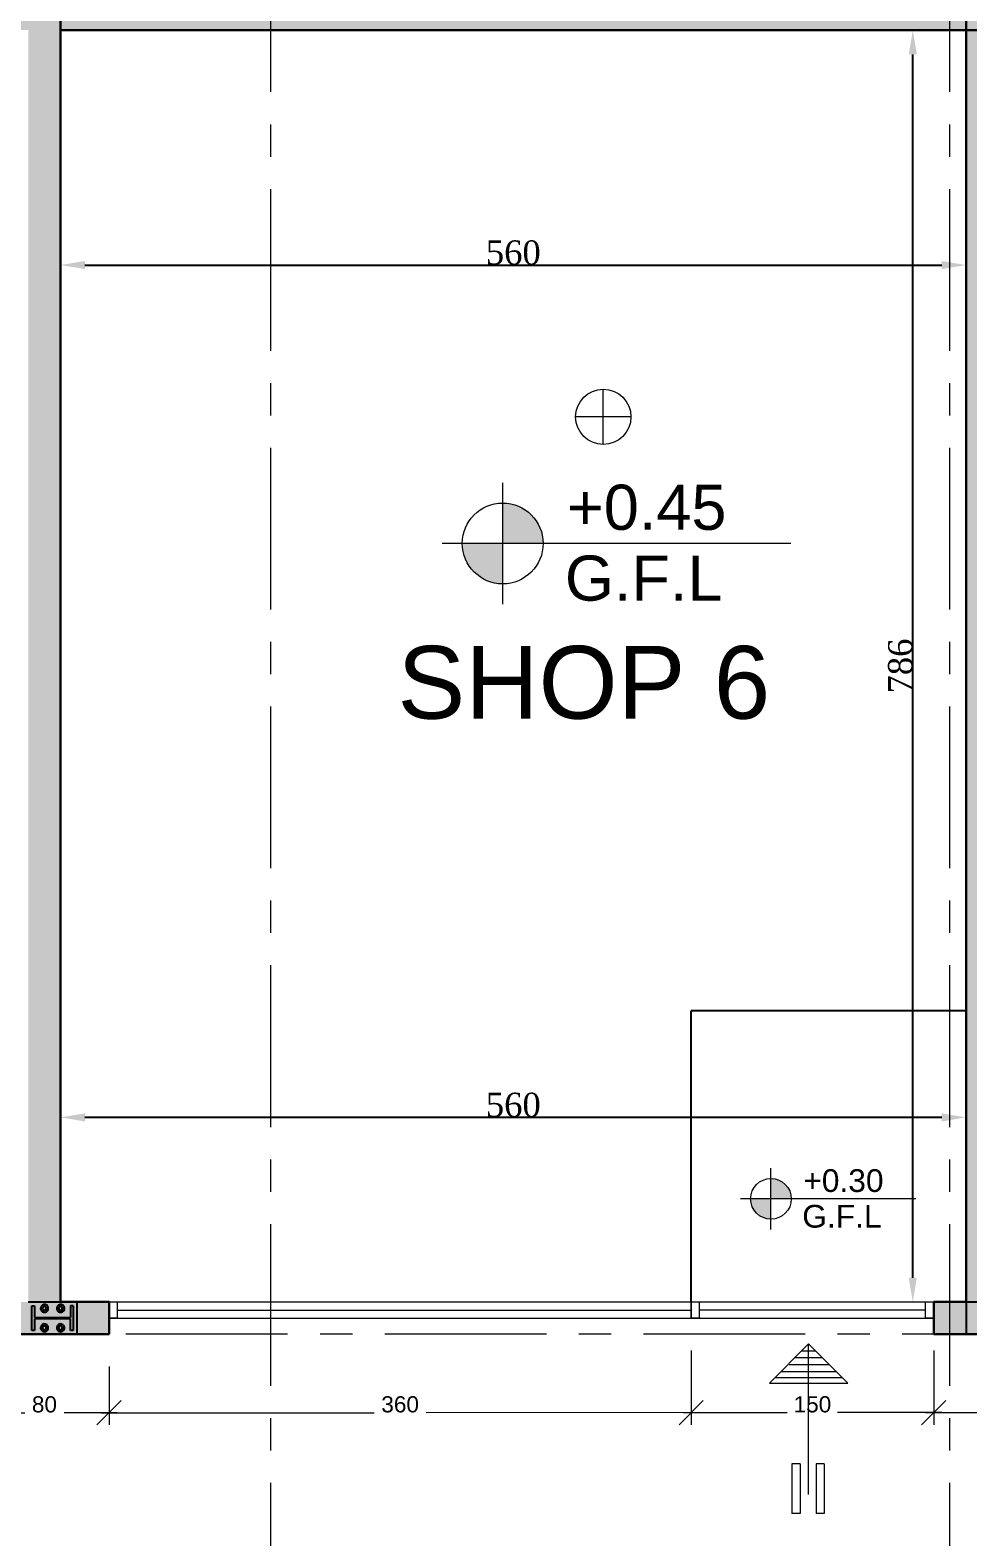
# Model space of a CAD drawing. Header units: millimetres. Extents: x -9083 to 924194, y -232449 to 321637.
# Drawn here: x 36133 to 41933, y 158110 to 167427 of the extents above; entities that cross this region are included whole.
import ezdxf

# ---------------------------------------------------------------- set-up
doc = ezdxf.new("R2010")
doc.units = ezdxf.units.MM
doc.header["$LTSCALE"] = 400
doc.header["$MEASUREMENT"] = 0
doc.header["$PDMODE"] = 3
doc.linetypes.add('CENTER', pattern=[2, 1.25, -0.25, 0.25, -0.25])
doc.linetypes.add('CENTERX2', pattern=[4, 2.5, -0.5, 0.5, -0.5])
doc.layers.get('0').update_dxf_attribs({"lineweight": 0, "true_color": 0xff1414})
doc.layers.get('Defpoints').update_dxf_attribs({"color": 8, "lineweight": 5})
for name, color, linetype, lineweight in [('0.dim', 3, 'Continuous', 25), ('A-ANNO-DIMS', 134, 'Continuous', 9), ('A-ARROW', 1, 'Continuous', 9), ('AR-Level', 120, 'Continuous', 13), ('DETAILS DIMENSION', 15, 'Continuous', 5), ('HATCH', 15, 'Continuous', 0), ('ROOMS DIMENSION', 3, 'Continuous', 5), ('WALL PROPOSED', 255, 'Continuous', 30), ('WINDOWS', 5, 'Continuous', 5)]:
    doc.layers.add(name, color=color, linetype=linetype, lineweight=lineweight)
doc.layers.add('ALARM', color=7, linetype='Continuous', lineweight=5, true_color=0xff0f0f)
doc.layers.add('AXIES', color=7, linetype='CENTER', lineweight=0, true_color=0x949596)
doc.layers.add('STEEL', color=63, linetype='Continuous')
doc.styles.add('arial', font='arial.ttf', dxfattribs={"width": 0.8, "height": 2.2})
doc.styles.add('Arial_1', font='arial.ttf', dxfattribs={"height": 300})
doc.styles.add('asif', font='arial.ttf')
doc.styles.add('ROMAN', font='times.ttf')
doc.dimstyles.new('DETAILS DIMENSION', dxfattribs={"dimtxt": 100, "dimasz": 150, "dimexe": 75, "dimexo": 200, "dimgap": 50, "dimtad": 0, "dimdec": 0, "dimlfac": 0.1, "dimzin": 0, "dimdsep": 46, "dimtxsty": 'asif', "dimblk": 'OBLIQUE', "dimcen": 200, "dimdle": 50, "dimclrd": 181, "dimclre": 146, "dimclrt": 1, "dimadec": 0, "dimazin": 0, "dimtfac": 0.5, "dimtdec": 0, "dimtix": 1, "dimtofl": 0, "dimtmove": 2, "dimatfit": 2, "dimfxl": 100, "dimtvp": 0.5, "dimtolj": 1, "dimtzin": 0, "dimlwd": -1, "dimlwe": -1, "dimarcsym": 0})
doc.dimstyles.new('ROOMS DIM', dxfattribs={"dimtxt": 150, "dimasz": 150, "dimexe": 0.06, "dimexo": 0.06, "dimgap": 0.03, "dimtad": 1, "dimtoh": 1, "dimdec": 0, "dimlfac": 0.1, "dimzin": 13, "dimdsep": 46, "dimtxsty": 'ROMAN', "dimcen": 0.09, "dimdle": 0.06, "dimse1": 1, "dimse2": 1, "dimclrd": 256, "dimclre": 256, "dimclrt": 3, "dimadec": 0, "dimazin": 0, "dimtfac": 1, "dimtdec": 0, "dimtix": 1, "dimtmove": 2, "dimatfit": 3, "dimfxl": 0.06, "dimtolj": 1, "dimtzin": 0, "dimarcsym": 0})

# ---------------------------------------------------------------- blocks, each defined once
blk = doc.blocks.new('hjhg')
at = {"layer": 'AXIES', "linetype": 'CENTERX2'}
for p, q in [((6115082.5, 791366), (6115082.5, 816591.3)), ((6119282.5, 791366), (6119282.5, 816591.3)), ((6131186.9, 796484.5), (6071269.8, 796484.5))]:
    blk.add_line(p, q, dxfattribs=at)
blk = doc.blocks.new('*D444')
at = {"layer": 'Defpoints', "color": 0, "transparency": 16777216}
for p in [(36321.2, 160703.8), (36321.2, 160570.7), (41921.2, 160570.7)]:
    blk.add_point(p, dxfattribs=at)
at = {"layer": 'ROOMS DIMENSION', "lineweight": -2, "transparency": 16777216}
blk.add_line((41771.2, 160703.8), (36471.2, 160703.8), dxfattribs=at)
at = {"layer": 'ROOMS DIMENSION', "transparency": 16777216}
for points in [[(36471.2, 160728.8), (36471.2, 160678.8), (36321.2, 160703.8)], [(41771.2, 160728.8), (41771.2, 160678.8), (41921.2, 160703.8)]]:
    blk.add_solid(points, dxfattribs=at)
at = {"layer": 'ROOMS DIMENSION', "color": 3, "transparency": 16777216, "insert": (39121.2, 160780.2), "char_height": 150, "attachment_point": 5, "style": 'ROMAN'}
blk.add_mtext('\\A1;560', dxfattribs=at)
blk = doc.blocks.new('*D426')
at = {"layer": 'Defpoints', "color": 0, "transparency": 16777216}
for p in [(36321.2, 166610.2), (41921.2, 165974.1), (41921.2, 165496.8)]:
    blk.add_point(p, dxfattribs=at)
at = {"layer": 'ROOMS DIMENSION', "lineweight": -2, "transparency": 16777216}
blk.add_line((36471.2, 165974.1), (41771.2, 165974.1), dxfattribs=at)
at = {"layer": 'ROOMS DIMENSION', "transparency": 16777216}
for points in [[(36471.2, 165999.1), (36471.2, 165949.1), (36321.2, 165974.1)], [(41771.2, 165999.1), (41771.2, 165949.1), (41921.2, 165974.1)]]:
    blk.add_solid(points, dxfattribs=at)
at = {"layer": 'ROOMS DIMENSION', "color": 3, "transparency": 16777216, "insert": (39121.2, 166050.4), "char_height": 150, "attachment_point": 5, "style": 'ROMAN'}
blk.add_mtext('\\A1;560', dxfattribs=at)
blk = doc.blocks.new('*D427')
at = {"layer": 'Defpoints', "color": 0, "transparency": 16777216}
for p in [(41592, 167426.6), (41921.2, 167426.6), (41545.6, 159562.6)]:
    blk.add_point(p, dxfattribs=at)
at = {"layer": 'ROOMS DIMENSION', "lineweight": -2, "transparency": 16777216}
blk.add_line((41592, 159712.6), (41592, 167276.6), dxfattribs=at)
at = {"layer": 'ROOMS DIMENSION', "transparency": 16777216}
for points in [[(41567, 167276.6), (41617, 167276.6), (41592, 167426.6)], [(41567, 159712.6), (41617, 159712.6), (41592, 159562.6)]]:
    blk.add_solid(points, dxfattribs=at)
at = {"layer": 'ROOMS DIMENSION', "color": 3, "transparency": 16777216, "insert": (41515.5, 163494.6), "char_height": 150, "attachment_point": 5, "rotation": 90, "style": 'ROMAN'}
blk.add_mtext('\\A1;786', dxfattribs=at)
blk = doc.blocks.new('A$Ccfd28120')
for p, q in [((0, -170.9), (0, 170.9)), ((170.9, 0), (-170.9, 0))]:
    blk.add_line(p, q)
blk.add_circle((0, 0), 170.9)
blk = doc.blocks.new('_Oblique')
at = {"color": 0, "linetype": 'ByBlock', "lineweight": -2}
blk.add_line((-0.5, -0.5), (0.5, 0.5), dxfattribs=at)
blk = doc.blocks.new('*D470')
at = {"layer": 'Defpoints', "color": 0, "transparency": 16777216}
for p in [(35821.2, 159362.6), (36621.2, 159362.6), (36621.2, 158877.8)]:
    blk.add_point(p, dxfattribs=at)
at = {"layer": 'DETAILS DIMENSION', "color": 146, "transparency": 16777216}
for p, q in [((35821.2, 159162.6), (35821.2, 158802.8)), ((36621.2, 159162.6), (36621.2, 158802.8))]:
    blk.add_line(p, q, dxfattribs=at)
at = {"layer": 'DETAILS DIMENSION', "color": 181, "transparency": 16777216}
for p, q in [((35771.2, 158877.8), (36099.7, 158877.8)), ((36671.2, 158877.8), (36342.8, 158877.8))]:
    blk.add_line(p, q, dxfattribs=at)
at = {"layer": 'DETAILS DIMENSION', "color": 181, "transparency": 16777216, "xscale": 150, "yscale": 150, "zscale": 150}
for p, rotation in [((35821.2, 158877.8), 180.0031799799986), ((36621.2, 158877.8), 0.003179979998640786)]:
    blk.add_blockref('_Oblique', p, dxfattribs=dict(at, rotation=rotation))
at = {"layer": 'DETAILS DIMENSION', "color": 1, "transparency": 16777216, "insert": (36221.2, 158928.8), "char_height": 100, "attachment_point": 5, "rotation": 0.00318, "style": 'asif'}
blk.add_mtext('\\A1;80', dxfattribs=at)
blk = doc.blocks.new('*D471')
at = {"layer": 'Defpoints', "color": 0, "transparency": 16777216}
for p in [(40221.2, 159462.6), (36621.2, 159362.6), (40221.2, 158878)]:
    blk.add_point(p, dxfattribs=at)
at = {"layer": 'DETAILS DIMENSION', "color": 146, "transparency": 16777216}
for p, q in [((40221.2, 159262.6), (40221.2, 158803)), ((36621.2, 159162.6), (36621.2, 158802.8))]:
    blk.add_line(p, q, dxfattribs=at)
at = {"layer": 'DETAILS DIMENSION', "color": 181, "transparency": 16777216}
for p, q in [((36571.2, 158877.8), (38261, 158877.9)), ((40271.2, 158878), (38581.5, 158877.9))]:
    blk.add_line(p, q, dxfattribs=at)
at = {"layer": 'DETAILS DIMENSION', "color": 181, "transparency": 16777216, "xscale": 150, "yscale": 150, "zscale": 150}
for p, rotation in [((36621.2, 158877.8), 180.0031799799986), ((40221.2, 158878), 0.003179979998640786)]:
    blk.add_blockref('_Oblique', p, dxfattribs=dict(at, rotation=rotation))
at = {"layer": 'DETAILS DIMENSION', "color": 1, "transparency": 16777216, "insert": (38421.2, 158929), "char_height": 100, "attachment_point": 5, "rotation": 0.00318, "style": 'asif'}
blk.add_mtext('\\A1;360', dxfattribs=at)
blk = doc.blocks.new('*D472')
at = {"layer": 'Defpoints', "color": 0, "transparency": 16777216}
for p in [(41721.2, 159362.6), (42521.2, 159362.6), (42521.2, 158878.1)]:
    blk.add_point(p, dxfattribs=at)
at = {"layer": 'DETAILS DIMENSION', "color": 146, "transparency": 16777216}
for p, q in [((41721.2, 159162.6), (41721.2, 158803.1)), ((42521.2, 159162.6), (42521.2, 158803.1))]:
    blk.add_line(p, q, dxfattribs=at)
at = {"layer": 'DETAILS DIMENSION', "color": 181, "transparency": 16777216}
for p, q in [((41671.2, 158878.1), (41999.7, 158878.1)), ((42571.2, 158878.1), (42242.8, 158878.1))]:
    blk.add_line(p, q, dxfattribs=at)
at = {"layer": 'DETAILS DIMENSION', "color": 181, "transparency": 16777216, "xscale": 150, "yscale": 150, "zscale": 150}
for p, rotation in [((41721.2, 158878.1), 180.0031799799986), ((42521.2, 158878.1), 0.003179979998640786)]:
    blk.add_blockref('_Oblique', p, dxfattribs=dict(at, rotation=rotation))
at = {"layer": 'DETAILS DIMENSION', "color": 1, "transparency": 16777216, "insert": (42121.2, 158929.2), "char_height": 100, "attachment_point": 5, "rotation": 0.00318, "style": 'asif'}
blk.add_mtext('\\A1;80', dxfattribs=at)
blk = doc.blocks.new('*D484')
at = {"layer": 'Defpoints', "color": 0, "transparency": 16777216}
for p in [(40221.2, 159462.6), (41721.2, 159462.6), (41721.2, 158878.1)]:
    blk.add_point(p, dxfattribs=at)
at = {"layer": 'DETAILS DIMENSION', "color": 146, "transparency": 16777216}
for p, q in [((40221.2, 159262.6), (40221.2, 158803.1)), ((41721.2, 159262.6), (41721.2, 158803.1))]:
    blk.add_line(p, q, dxfattribs=at)
at = {"layer": 'DETAILS DIMENSION', "color": 181, "transparency": 16777216}
for p, q in [((40171.2, 158878.1), (40815.6, 158878.1)), ((41771.2, 158878.1), (41126.8, 158878.1))]:
    blk.add_line(p, q, dxfattribs=at)
at = {"layer": 'DETAILS DIMENSION', "color": 181, "transparency": 16777216, "xscale": 150, "yscale": 150, "zscale": 150, "rotation": 180}
blk.add_blockref('_Oblique', (40221.2, 158878.1), dxfattribs=at)
at = {"layer": 'DETAILS DIMENSION', "color": 181, "transparency": 16777216, "xscale": 150, "yscale": 150, "zscale": 150}
blk.add_blockref('_Oblique', (41721.2, 158878.1), dxfattribs=at)
at = {"layer": 'DETAILS DIMENSION', "color": 1, "transparency": 16777216, "insert": (40971.2, 158929.1), "char_height": 100, "attachment_point": 5, "style": 'asif'}
blk.add_mtext('\\A1;150', dxfattribs=at)
blk = doc.blocks.new('Level-p')
h = blk.add_hatch(color=251)
h.paths.add_polyline_path([(0, 0.0025), (0, 0), (0.0025, 0, 0.414214)])
h.paths.add_polyline_path([(0, 0), (-0.0025, 0, 0.414214), (0, -0.0025)])
for p, q in [((0, -0.00375), (0, 0.00375)), ((0.017809, 0), (-0.00375, 0))]:
    blk.add_line(p, q)
blk.add_circle((0, 0), 0.0025)
at = {"style": 'arial'}
for p in [(0.002848, 0.000604), (0.002756, -0.002535)]:
    blk.add_attdef('F.F.L+1.20', p, '', height=0.002, dxfattribs=at)
blk = doc.blocks.new('RHBGHKJM')
at = {"layer": 'STEEL', "color": 114, "true_color": 0x139b48}
for p, q in [((835.9577, -1738.0808), (836.2577, -1738.0808)), ((836.2577, -1738.0808), (836.2577, -1738.2808)), ((841.7577, -1738.0808), (841.7577, -1738.2808)), ((841.7577, -1738.0808), (842.0577, -1738.0808)), ((835.9807, -1738.2568), (835.9807, -1738.1048)), ((835.9807, -1738.1048), (835.9959, -1738.1048)), ((835.9959, -1738.1048), (835.9959, -1738.1768)), ((835.9959, -1738.1768), (836.2195, -1738.1768)), ((836.2347, -1738.1048), (836.2195, -1738.1048)), ((836.2195, -1738.1048), (836.2195, -1738.1768)), ((836.2347, -1738.1048), (836.2347, -1738.2568)), ((835.9959, -1738.2568), (835.9807, -1738.2568)), ((836.2195, -1738.1848), (835.9959, -1738.1848)), ((835.9959, -1738.1848), (835.9959, -1738.2568)), ((836.2195, -1738.2568), (836.2195, -1738.1848)), ((836.2347, -1738.2568), (836.2195, -1738.2568)), ((835.9577, -1738.2808), (836.2577, -1738.2808)), ((841.7577, -1738.2808), (842.0577, -1738.2808))]:
    blk.add_line(p, q, dxfattribs=at)
at = {"layer": 'STEEL', "color": 8, "ltscale": 500}
for centre, radius, start, end in [((836.0577, -1738.1208), 0.024, 30, 210), ((836.0577, -1738.1208), 0.024, 210, 30), ((836.0577, -1738.1208), 0.012, 45, 225), ((836.0577, -1738.1208), 0.012, 150, 330), ((836.0577, -1738.1208), 0.012, 330, 150), ((836.0577, -1738.1208), 0.012, 225, 45), ((836.1577, -1738.1208), 0.024, 30, 210), ((836.1577, -1738.1208), 0.024, 210, 30), ((836.1577, -1738.1208), 0.012, 45, 225), ((836.1577, -1738.1208), 0.012, 150, 330), ((836.1577, -1738.1208), 0.012, 330, 150), ((836.1577, -1738.1208), 0.012, 225, 45), ((836.0577, -1738.2408), 0.024, 30, 210), ((836.0577, -1738.2408), 0.024, 210, 30), ((836.0577, -1738.2408), 0.012, 45, 225), ((836.0577, -1738.2408), 0.012, 150, 330), ((836.0577, -1738.2408), 0.012, 330, 150), ((836.0577, -1738.2408), 0.012, 225, 45), ((836.1577, -1738.2408), 0.024, 30, 210), ((836.1577, -1738.2408), 0.024, 210, 30), ((836.1577, -1738.2408), 0.012, 45, 225), ((836.1577, -1738.2408), 0.012, 150, 330), ((836.1577, -1738.2408), 0.012, 330, 150), ((836.1577, -1738.2408), 0.012, 225, 45)]:
    blk.add_arc(centre, radius, start, end, dxfattribs=at)

msp = doc.modelspace()

# ---------------------------------------------------------------- hatches: boundary and pattern name
at = {"layer": 'HATCH', "true_color": 0x939598}
h = msp.add_hatch(color=252, dxfattribs=at)
h.dxf.hatch_style = 1
h.paths.add_polyline_path([(3721.20856, 167426.57089), (6221.20856, 167426.57089), (6221.20856, 166062.64729), (6421.20856, 166062.64729), (6421.20856, 167426.57089), (8721.20856, 167426.57089), (8721.20856, 166062.64729), (8921.20856, 166062.64729), (8921.20856, 167626.57089), (6971.20856, 167626.57089), (6971.20856, 173627.00829), (8571.20856, 173627.00829), (8571.20856, 173827.00829), (121.20856, 173827.00829), (121.20856, 173627.00829), (121.20856, 173262.64729), (321.20856, 173262.64729), (321.20856, 173627.00829), (6771.20856, 173627.00829), (6771.20856, 167626.57089), (3721.20856, 167626.57089), (3721.20856, 172162.64729), (121.20856, 172162.64729), (121.20856, 170662.64729), (321.20856, 170662.64729), (321.20856, 171962.64729), (3521.20856, 171962.64729), (3521.20856, 166962.64729), (321.20856, 166962.64729), (321.20856, 168262.64729), (121.20856, 168262.64729), (121.20856, 166426.87536), (321.20856, 166426.87536), (321.20856, 166762.64729), (3521.20856, 166762.64729), (3521.20856, 164562.64729), (4321.20856, 164562.64729), (8521.20856, 164562.64729), (8521.20856, 161313.31524), (8521.20856, 159562.59179), (7721.18009, 159562.59179), (7721.18009, 159362.59179), (8721.20856, 159362.59179), (8721.20856, 164762.64729), (3721.20856, 164762.64729)])
h.paths.add_polyline_path([(6421.20856, 165162.64729), (6221.20856, 165162.64729), (6221.20856, 164962.64729), (3921.20856, 164962.64729), (3921.20856, 167426.57089), (3721.20856, 167426.57089), (3721.20856, 164762.64729), (8721.20856, 164762.64729), (8721.20856, 159362.60548), (8921.20856, 159362.6), (8921.20856, 164962.64729), (8921.20856, 165162.64729), (8721.20856, 165162.64729), (8721.20856, 164962.64729), (6421.20856, 164962.64729)])
h.paths.add_polyline_path([(20421.20856, 167626.57089), (15121.20856, 167626.57089), (15121.20856, 173627.00829), (17817.8981, 173627.00829), (17817.8981, 173827.00829), (13571.20856, 173827.00829), (13571.20856, 173627.00829), (14921.20856, 173627.00829), (14921.20856, 159562.60548), (14621.20856, 159562.60548), (14621.20856, 159362.60548), (15421.20856, 159362.60548), (15421.20856, 159562.60548), (15121.20856, 159562.60548), (15121.20856, 167426.57089), (20221.20856, 167426.57089), (20221.20856, 159562.60548), (19921.20856, 159562.60548), (19921.20856, 159362.60548), (20721.20856, 159362.60548), (20721.20856, 159562.60548), (20421.20856, 159562.60548)])
h.paths.add_polyline_path([(28421.20856, 173827.00829), (22814.51903, 173827.00829), (22814.51903, 173627.00829), (25521.20856, 173627.00829), (25521.20856, 159562.60548), (25221.20856, 159562.60548), (25221.20856, 159362.59179), (26021.20856, 159362.59179), (26021.20856, 159562.60548), (25721.20856, 159562.60548), (25721.20856, 167426.57089), (30821.20856, 167426.57089), (30821.20856, 159562.60548), (30521.20856, 159562.60548), (30521.20856, 159362.59179), (31321.20856, 159362.59179), (31321.20856, 159562.60548), (31021.20856, 159562.60548), (31021.20856, 167626.57089), (25721.20856, 167626.57089), (25721.20856, 173627.00829), (28421.20856, 173627.00829)])
h.paths.add_polyline_path([(36921.20856, 173827.00829), (33421.20856, 173827.00829), (33419.40991, 173627.00829), (36121.20856, 173627.00829), (36121.20856, 159562.60548), (35821.20856, 159562.60548), (35821.20856, 159362.59179), (36621.20856, 159362.59179), (36621.20856, 159562.60548), (36321.20856, 159562.60548), (36321.20856, 173627.00829), (36921.20856, 173627.00829)])
h.paths.add_polyline_path([(48221.20856, 173827.00829), (41921.20856, 173827.00829), (41921.20856, 173627.00829), (44771.20856, 173627.00829), (44771.20856, 167626.57089), (41921.20856, 167626.57089), (41921.20856, 159562.60548), (41721.20856, 159562.60548), (41721.20856, 159362.59179), (42521.20856, 159362.60548), (42521.20856, 159562.60548), (42121.20856, 159562.60548), (42121.20856, 167426.57089), (44921.20856, 167426.57089), (48021.20856, 167426.57089), (48021.20856, 166646.57089), (48221.20856, 166646.57089), (48221.20856, 169136.57089), (48221.20856, 172177.00829), (48021.20856, 172177.00829), (48021.20856, 171548.52339), (48021.20856, 167626.57089), (44971.20856, 167626.57089), (44971.20856, 173627.00829), (48021.20856, 173627.00829), (48021.20856, 173277.00829), (48221.20856, 173277.00829)])
h.paths.add_polyline_path([(48221.20856, 164506.57089), (48021.20856, 164506.57089), (48021.20856, 159562.60548), (47421.20856, 159562.60548), (47421.21313, 159362.58722), (48221.20856, 159362.60548)])
h.paths.add_polyline_path([(48021.20856, 165626.57089), (46521.20856, 165626.57089), (46521.20856, 167426.57089), (46421.20856, 167426.57089), (46421.20856, 165526.57089), (46421.20856, 163626.57089), (48021.20856, 163626.57089), (48021.20856, 163726.57089), (46521.20856, 163726.57089), (46521.20856, 165526.57089), (48021.20856, 165526.57089)], flags=17)
h.paths.add_polyline_path([(48221.20856, 165826.57089), (48021.20856, 165826.57089), (48021.20856, 165326.57089), (48221.20856, 165326.57089)], flags=17)
h = msp.add_hatch(color=252, dxfattribs=at)
h.dxf.hatch_style = 1
h.paths.add_polyline_path([(12421.20856, 167626.57089), (8921.20856, 167626.57089), (8921.20856, 167426.57089), (12421.20856, 167426.57089)])
h.paths.add_polyline_path([(14921.20856, 167626.57089), (12421.20856, 167626.57089), (12421.20856, 167426.57089), (14921.20856, 167426.57089)])
h.paths.add_polyline_path([(25021.20856, 167626.57089), (20821.20856, 167626.57089), (20821.20856, 167426.57089), (25021.20856, 167426.57089)])
h.paths.add_polyline_path([(20821.20856, 167626.57089), (20421.20856, 167626.57089), (20421.20856, 167426.57089), (20821.20856, 167426.57089)])
h.paths.add_polyline_path([(25521.20856, 167626.57089), (25021.20856, 167626.57089), (25021.20856, 167426.57089), (25521.20856, 167426.57089)])
h.paths.add_polyline_path([(36121.20856, 167626.57089), (31021.20856, 167626.57089), (31021.20856, 167426.57089), (36121.20856, 167426.57089)])
h.paths.add_polyline_path([(41921.20856, 167626.57089), (36321.20856, 167626.57089), (36321.20856, 167426.57089), (41921.20856, 167426.57089)])

# ---------------------------------------------------------------- linework, layer by layer
at = {"layer": 'A-ARROW'}
for p, q in [((40947.34178, 159303.87615), (40704.86935, 159061.40372)), ((40863.45469, 159219.98907), (41031.22887, 159219.98907)), ((40903.10107, 159259.63544), (40991.58249, 159259.63544)), ((40947.34178, 159303.87615), (41189.81421, 159061.40372)), ((40776.61047, 159133.14484), (41118.07309, 159133.14484)), ((40828.30178, 159176.57868), (41074.63926, 159176.57868)), ((40704.86935, 159061.40372), (41189.81421, 159061.40372)), ((40738.85189, 159095.38627), (41155.83167, 159095.38627))]:
    msp.add_line(p, q, dxfattribs=at)
at = {"layer": 'A-ARROW', "ltscale": 0.2}
for p, q in [((40947.34178, 158372.86144), (40947.34178, 159303.87615)), ((40894.73614, 158562.33158), (40844.73614, 158562.33158)), ((40844.73614, 158562.33158), (40844.73614, 158253.98252)), ((40894.73614, 158562.33158), (40844.73614, 158562.33158)), ((40894.73614, 158562.33158), (40894.73614, 158253.98252)), ((41044.73614, 158562.33158), (40994.73614, 158562.33158)), ((40994.73614, 158562.33158), (40994.73614, 158253.98252)), ((41044.73614, 158562.33158), (40994.73614, 158562.33158)), ((41044.73614, 158562.33158), (41044.73614, 158253.98252)), ((40894.73614, 158253.98252), (40844.73614, 158253.98252)), ((41044.73614, 158253.98252), (40994.73614, 158253.98252))]:
    msp.add_line(p, q, dxfattribs=at)
at = {"layer": 'WALL PROPOSED'}
for p, q in [((36321.20856, 173627.00829), (36321.20856, 159562.60548)), ((41921.20856, 167626.57089), (41921.20856, 159562.60548)), ((44921.20856, 167426.57089), (36321.20856, 167426.57089)), ((36321.20856, 159562.60548), (36621.20856, 159562.60548)), ((36621.20856, 159562.60548), (36621.20856, 159362.59179)), ((41721.20856, 159562.60548), (41921.20856, 159562.60548)), ((41721.20856, 159562.60548), (41721.20856, 159362.59179)), ((35821.20856, 159362.59179), (36621.20856, 159362.59179)), ((41721.20856, 159362.59179), (42521.20856, 159362.60548))]:
    msp.add_line(p, q, dxfattribs=at)
at = {"layer": 'WALL PROPOSED', "lineweight": -2}
for p in [(40221.20857, 159562.60548), (41921.20856, 161362.60549)]:
    msp.add_line(p, (40221.20857, 161362.60549), dxfattribs=at)
at = {"layer": 'WINDOWS', "linetype": 'Continuous'}
for p, q in [((36621.20856, 159562.60548), (41721.20856, 159562.60548)), ((36621.20856, 159562.60548), (36621.20856, 159462.60548)), ((36671.20856, 159512.60548), (40221.20856, 159512.60548)), ((40221.20856, 159562.60548), (40221.20856, 159462.60548)), ((41671.20856, 159512.60548), (40271.20856, 159512.60548)), ((36621.20856, 159462.60548), (41721.20856, 159462.60548))]:
    msp.add_line(p, q, dxfattribs=at)
for points in [[(36621.20856, 159562.60548), (36671.20856, 159562.60548), (36671.20856, 159462.60548), (36621.20856, 159462.60548)], [(40221.20856, 159562.60548), (40271.20856, 159562.60548), (40271.20856, 159462.60548), (40221.20856, 159462.60548)], [(41671.20856, 159562.60548), (41721.20856, 159562.60548), (41721.20856, 159462.60548), (41671.20856, 159462.60548)]]:
    msp.add_lwpolyline(points, close=True, dxfattribs=at)

# ---------------------------------------------------------------- block references
at = {"layer": '0.dim', "xscale": 1000, "yscale": 1000, "zscale": 1000}
msp.add_blockref('RHBGHKJM', (-799836.48257, 1897643.41657), dxfattribs=at)
at = {"layer": 'ALARM'}
msp.add_blockref('A$Ccfd28120', (39677.61353, 165035.45348), dxfattribs=at)
at = {"layer": 'AR-Level'}
ref = msp.add_blockref('Level-p', (39055.79501, 164252.55682), dxfattribs=dict(at, xscale=100000.0000014552, yscale=100000.0000014552, zscale=100000.0000014552))
ref.add_attrib('F.F.L+1.20', '+0.45', (39453.22491, 164336.85868), dxfattribs={"layer": '0', "height": 279.069767, "style": 'arial'})
ref.add_attrib('F.F.L+1.20', 'G.F.L', (39440.41592, 163898.85177), dxfattribs={"layer": '0', "height": 279.069767, "style": 'arial'})
ref = msp.add_blockref('Level-p', (40714.66081, 160200.27314), dxfattribs=dict(at, xscale=50340.79212638555, yscale=50340.79212638555, zscale=50340.79212638555))
ref.add_attrib('F.F.L+1.20', '+0.30', (40914.73017, 160242.71136), dxfattribs={"layer": '0', "height": 140.485932, "style": 'arial'})
ref.add_attrib('F.F.L+1.20', 'G.F.L', (40908.28202, 160022.21521), dxfattribs={"layer": '0', "height": 140.485932, "style": 'arial'})
at = {"layer": 'AXIES'}
msp.add_blockref('hjhg', (-6077461.30579, -637121.91356), dxfattribs=at)

# ---------------------------------------------------------------- texts
at = {"layer": 'A-ANNO-DIMS', "insert": (39557.23889, 163619.05944), "char_height": 450, "width": 4782.8153223, "attachment_point": 2, "line_spacing_factor": 0.938532, "style": 'Arial_1'}
msp.add_mtext('SHOP 6', dxfattribs=at)

# ---------------------------------------------------------------- dimensions: what is measured, and where the dimension line sits
at = {"layer": 'DETAILS DIMENSION'}
for base, p1, p2, picture, middle in [((40221.24101, 158878.00497), (36621.20856, 159362.59179), (40221.20856, 159462.60548), '*D471', (38421.23541, 158928.99648)), ((36621.23547, 158877.80517), (35821.20856, 159362.59179), (36621.20856, 159362.59179), '*D470', (36221.23264, 158928.84027)), ((42521.23545, 158878.13262), (41721.20856, 159362.59179), (42521.20856, 159362.59179), '*D472', (42121.23262, 158929.16772))]:
    dim = msp.add_linear_dim(base=base, p1=p1, p2=p2, angle=180.00317998, dimstyle='DETAILS DIMENSION', dxfattribs=at)
    dim.commit()
    dim.dimension.update_dxf_attribs({"geometry": picture, "text_midpoint": middle})
dim = msp.add_linear_dim(base=(41721.20856, 158878.08822), p1=(40221.20856, 159462.60548), p2=(41721.20856, 159462.60548), dimstyle='DETAILS DIMENSION', dxfattribs=at)
dim.commit()
dim.dimension.update_dxf_attribs({"geometry": '*D484', "text_midpoint": (40971.20856, 158929.14552)})
at = {"layer": 'ROOMS DIMENSION'}
dim = msp.add_linear_dim(base=(41592.01761, 167426.57089), p1=(41545.59048, 159562.60548), p2=(41921.20856, 167426.57089), angle=90, dimstyle='ROOMS DIM', dxfattribs=at)
dim.commit()
dim.dimension.update_dxf_attribs({"geometry": '*D427', "text_midpoint": (41515.47355, 163494.58818)})
for base, p1, p2, picture, middle in [((41921.20856, 165974.1077), (36321.20856, 166610.19781), (41921.20856, 165496.78948), '*D426', (39121.20856, 166050.43547)), ((36321.20856, 160703.8324), (41921.20856, 160570.71551), (36321.20856, 160570.71551), '*D444', (39121.20856, 160780.16016))]:
    dim = msp.add_linear_dim(base=base, p1=p1, p2=p2, dimstyle='ROOMS DIM', dxfattribs=at)
    dim.commit()
    dim.dimension.update_dxf_attribs({"geometry": picture, "text_midpoint": middle})

doc.saveas('drawing.dxf')
